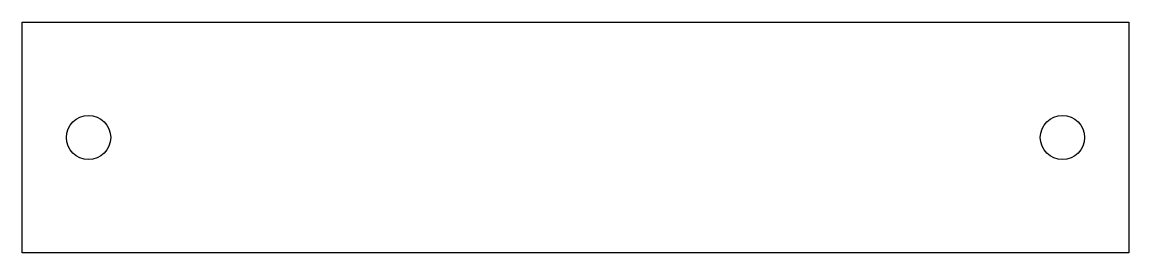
# Model space of a CAD drawing. Header units: millimetres. Extents: x -350 to -300, y -11.6 to -1.2.
import ezdxf

# ---------------------------------------------------------------- set-up
doc = ezdxf.new("R2010")
doc.units = ezdxf.units.MM
doc.layers.get('0').update_dxf_attribs({"linetype": 'CONTINUOUS'})

msp = doc.modelspace()

# ---------------------------------------------------------------- linework, layer by layer
msp.add_lwpolyline([(-350, -11.626), (-350, -1.207), (-300, -1.207), (-300, -11.626)], close=True)
for centre in [(-347, -6.416), (-303, -6.416)]:
    msp.add_circle(centre, 1)

doc.saveas('drawing.dxf')
